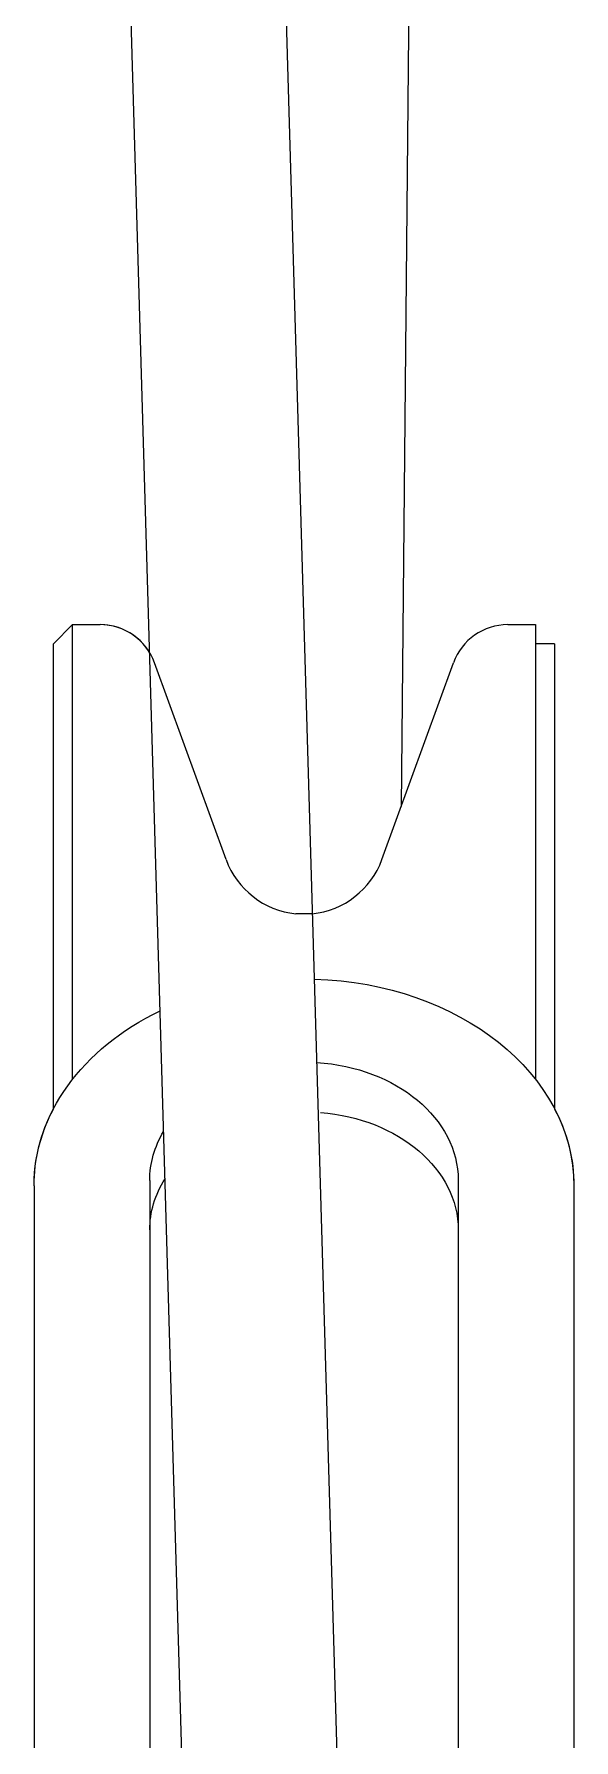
# Model space of a CAD drawing. Extents: x -599358 to 2865263, y -1062760 to 486533.
# Drawn here: x 1874676.4 to 1874720.4, y -666838.5 to -666699.6 of the extents above; entities that cross this region are included whole.
import ezdxf

# ---------------------------------------------------------------- set-up
doc = ezdxf.new("R2010")
doc.units = 0
for name, color, linetype in [('A-LIN-V', 9, 'Continuous'), ('EWHS5T6M-2', 7, 'Continuous'), ('零件1^葫芦小车', 7, 'Continuous')]:
    doc.layers.add(name, color=color, linetype=linetype)

# ---------------------------------------------------------------- blocks, each defined once
blk = doc.blocks.new('G$C20E3758E-M')
at = {"color": 3}
for p, q in [((-899.8659260455752, 2644.47466436401), (-900.8658260456286, 2644.47466436401)), ((-912.4330137612415, 2630.497782915016), (-913.2962383312406, 2630.497782915016))]:
    blk.add_line(p, q, dxfattribs=at)
at = {"layer": 'EWHS5T6M-2', "color": 3, "linetype": 'Continuous'}
for p, q in [((-925.8633260464994, 2644.474664363835), (-924.8634260455146, 2645.474564363947)), ((-925.8633260464994, 2644.474664363835), (-924.8634260455146, 2645.474564363947)), ((-924.8634260465042, 2621.921498823736), (-924.8634260455146, 2645.474564363947)), ((-924.8634260455146, 2645.474564363947), (-923.4346374820452, 2645.474564363714)), ((-924.8634260455146, 2645.474564363947), (-923.4346374820452, 2645.474564363714)), ((-902.2946146101458, 2645.474564364064), (-900.8658260466764, 2645.474564364064)), ((-902.2946146101458, 2645.474564364064), (-900.8658260466764, 2645.474564364064)), ((-900.8658260466764, 2645.474564364064), (-900.8658260466182, 2621.92149883142)), ((-900.8658260466764, 2645.474564364064), (-900.8658260456286, 2644.47466436401)), ((-925.8633260464412, 2620.378111826547), (-925.8633260464994, 2644.474664363835)), ((-925.8633260464412, 2620.378111826547), (-925.8633260464994, 2644.474664363835)), ((-899.8659260455752, 2644.47466436401), (-899.865926046099, 2620.37811183912)), ((-899.8659260455752, 2644.47466436401), (-899.865926046099, 2620.37811183912)), ((-916.904900247464, 2633.305094816198), (-920.6158415275859, 2643.500822187751)), ((-908.8243518443196, 2633.305094816198), (-905.1134105641977, 2643.500822187634)), ((-908.8243518443196, 2633.305094816198), (-905.1134105641977, 2643.500822187634)), ((-926.8632260257727, 2616.398026191979), (-926.863226018846, 2572.67863102362)), ((-926.8632260257727, 2616.398026191979), (-926.863226018846, 2572.67863102362)), ((-920.863826025452, 2616.684567449149), (-920.8638260185835, 2572.775115271274)), ((-904.8654260252952, 2616.684567449323), (-904.8654260189505, 2572.77511527139)), ((-898.8660260252655, 2616.398026192561), (-898.8660260185134, 2572.678631023795)), ((-898.8660260252655, 2616.398026192561), (-898.8660260185134, 2572.678631023795))]:
    blk.add_line(p, q, dxfattribs=at)
for centre, radius, start, end in [((-923.4346374822198, 2642.474864363729), 2.999700000226844, 31.34609802722203, 89.99999998951736), ((-923.4346374822198, 2642.474864363729), 2.999700000226844, 20.00000000084436, 89.99999998951736), ((-902.2946146101458, 2642.474864363612), 2.999700000164216, 90, 159.9999999991556), ((-902.2946146101458, 2642.474864363612), 2.999700000164216, 90, 159.9999999991556), ((-912.8646260459791, 2634.775634364225), 4.299570000377845, 200.0000000008444, 264.2386597480061), ((-912.8646260458045, 2634.77563436341), 4.299569999578658, 275.7613402311345, 340.0000000040809), ((-912.8646260458045, 2634.77563436341), 4.299569999578658, 275.7613402311345, 340.0000000040809)]:
    blk.add_arc(centre, radius, start, end, dxfattribs=at)
at = {"layer": 'EWHS5T6M-2', "color": 3, "linetype": 'Continuous', "extrusion": (0, 0, -1)}
for centre, major_axis, ratio, start_param, end_param in [((-912.8646260256064, 2616.398026192153), (13.99860000000001, -4.411141100000003e-09), 0.7660444431189835, 4.750321489178046, 6.283185306768072), ((-912.8646260256064, 2616.398026192153), (13.99860000000034, -4.411141100000002e-09), 0.7660444431189731, 3.141592653592506, 4.150051445725493), ((-912.8646260256064, 2616.684567449323), (7.999200000000003, -2.521508400000031e-09), 0.7660444431189488, 4.794697985126841, 6.283185307179584), ((-912.8646260256064, 2616.398026192153), (13.99860000000034, -4.411141100000002e-09), 0.7660444431189731, 3.141592653592846, 3.521843856045336), ((-912.8646260256064, 2616.398026192153), (13.99860000000001, -4.411141100000003e-09), 0.7660444431189835, 5.902934096248728, 6.283185306768072), ((-912.8646260261885, 2614.11367412546), (7.999199999999951, -2.521064400000002e-09), 0.7660444431189882, 4.819632561811468, 6.283185307180177), ((-912.8646260256064, 2616.684567449323), (7.999200000000388, -2.5203983e-09), 0.7660444431189414, 3.141592653595136, 3.568787526170213), ((-912.8646260261885, 2614.11367412546), (7.999200000000388, -2.5203983e-09), 0.7660444431189397, 3.141592653595728, 3.590006801915675)]:
    blk.add_ellipse(centre, major_axis=major_axis, ratio=ratio, start_param=start_param, end_param=end_param, dxfattribs=at)
at = {"layer": '零件1^葫芦小车', "color": 3, "linetype": 'Continuous'}
for p, q in [((-917.1863156221807, 2518.361619015748), (-923.8382541770115, 2745.130554702773)), ((-915.7956002280116, 2745.13055470254), (-909.1338963521994, 2518.028712826199)), ((-906.8128818358527, 2745.130554702308), (-907.8239888252574, 2636.053569620941))]:
    blk.add_line(p, q, dxfattribs=at)

msp = doc.modelspace()

# ---------------------------------------------------------------- block references
at = {"layer": 'A-LIN-V', "xscale": 1.571585729816195, "yscale": 1.571585729816195, "zscale": 1.571585729816195}
msp.add_blockref('G$C20E3758E-M', (1876133.016801738, -670905.2697961074), dxfattribs=at)

doc.saveas('drawing.dxf')
